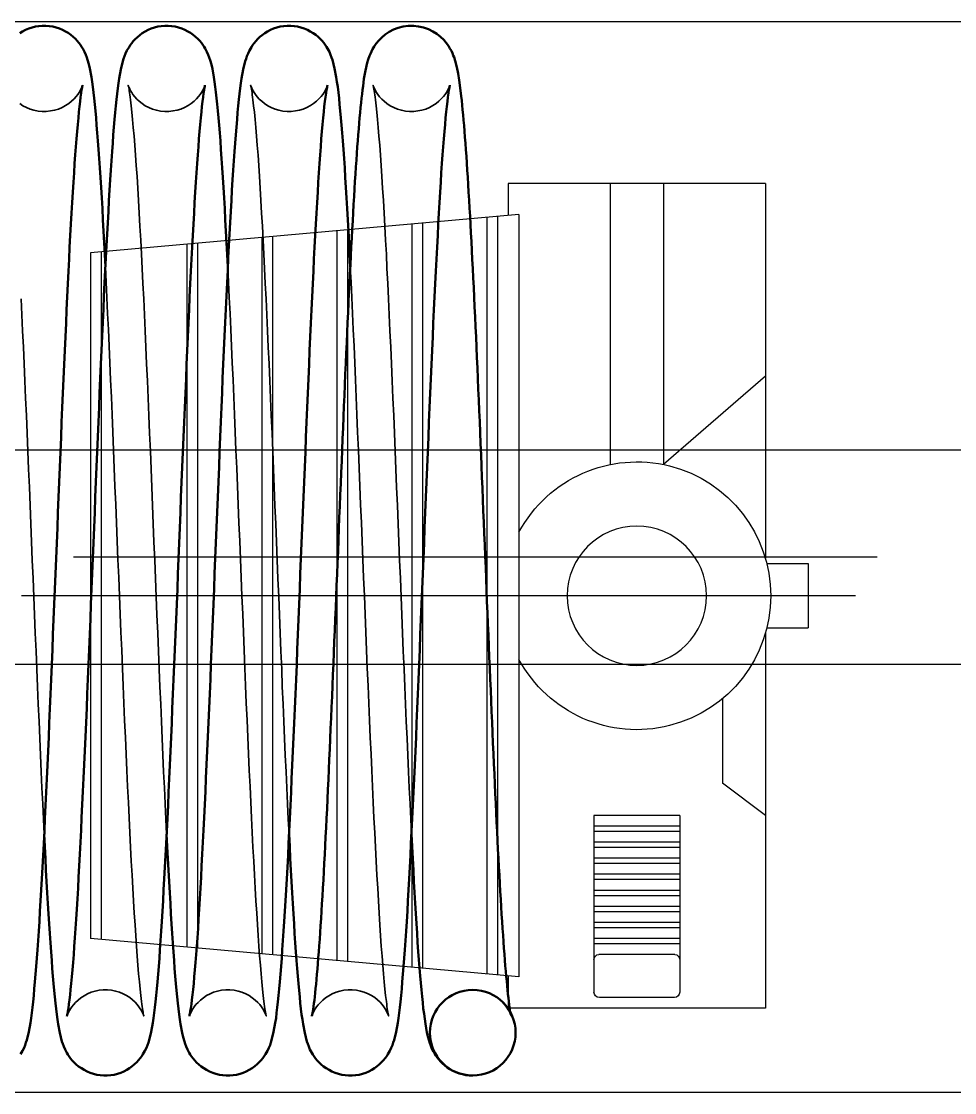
# Model space of a CAD drawing. Header units: millimetres. Extents: x 1448 to 104164, y -19509 to -89.
# Drawn here: x 4375.9 to 4463, y -1813.4 to -1713.4 of the extents above; entities that cross this region are included whole.
import ezdxf

# ---------------------------------------------------------------- set-up
doc = ezdxf.new("R2010")
doc.units = ezdxf.units.MM
doc.header["$LTSCALE"] = 60
doc.header["$MEASUREMENT"] = 0
doc.linetypes.add('CENTER', pattern=[2, 1.25, -0.25, 0.25, -0.25])
doc.linetypes.add('CENTERX2', pattern=[101.6, 63.5, -12.7, 12.7, -12.7])
doc.layers.get('0').update_dxf_attribs({"linetype": 'CONTINUOUS'})
doc.layers.add('cen', color=14, linetype='CONTINUOUS')
doc.layers.add('가려진 것(ISO)', color=7, linetype='CONTINUOUS', lineweight=35)
doc.layers.add('가시적인 것(ISO)', color=7, linetype='CONTINUOUS', lineweight=50)

# ---------------------------------------------------------------- blocks, each defined once
blk = doc.blocks.new('y')
at = {"color": 3}
for p, q in [((21501289.51, -50950085.35), (21501289.51, -50950120.35)), ((21501289.51, -50950085.35), (21501313.51, -50950085.35)), ((21501299.01, -50950085.35), (21501299.01, -50950111.6)), ((21501304.01, -50950085.35), (21501304.01, -50950111.6)), ((21501313.51, -50950085.35), (21501313.51, -50950088.35)), ((21501312.51, -50950088.26), (21501312.51, -50950159.44)), ((21501312.51, -50950088.26), (21501352.51, -50950091.85)), ((21501314.51, -50950088.44), (21501314.51, -50950159.26)), ((21501315.51, -50950088.53), (21501315.51, -50950159.17)), ((21501321.51, -50950089.07), (21501321.51, -50950158.63)), ((21501322.51, -50950089.16), (21501322.51, -50950158.54)), ((21501328.51, -50950089.7), (21501328.51, -50950158)), ((21501329.51, -50950089.79), (21501329.51, -50950157.91)), ((21501335.51, -50950090.32), (21501335.51, -50950157.38)), ((21501336.51, -50950090.41), (21501336.51, -50950157.29)), ((21501342.51, -50950090.95), (21501342.51, -50950156.75)), ((21501343.51, -50950091.04), (21501343.51, -50950156.66)), ((21501351.51, -50950091.76), (21501351.51, -50950155.94)), ((21501352.51, -50950091.85), (21501352.51, -50950155.85)), ((21501289.51, -50950103.35), (21501299.01, -50950111.6)), ((21501285.51, -50950120.85), (21501285.51, -50950126.85)), ((21501289.38, -50950120.85), (21501285.51, -50950120.85)), ((21501289.38, -50950126.85), (21501285.51, -50950126.85)), ((21501289.51, -50950127.35), (21501289.51, -50950162.35)), ((21501293.51, -50950133.45), (21501293.51, -50950141.35)), ((21501289.51, -50950144.35), (21501293.51, -50950141.35)), ((21501312.51, -50950159.44), (21501352.51, -50950155.85)), ((21501313.51, -50950159.35), (21501313.51, -50950162.35)), ((21501289.51, -50950162.35), (21501313.51, -50950162.35))]:
    blk.add_line(p, q, dxfattribs=at)
at = {"color": 1, "linetype": 'CENTERX2'}
blk.add_line((21501281.11, -50950123.85), (21501358.95, -50950123.85), dxfattribs=at)
at = {"color": 1}
for p, q in [((21501297.51, -50950144.35), (21501305.51, -50950144.35)), ((21501297.51, -50950144.35), (21501297.51, -50950160.85)), ((21501305.51, -50950144.35), (21501305.51, -50950160.85)), ((21501297.51, -50950145.35), (21501305.51, -50950145.35)), ((21501297.51, -50950145.85), (21501305.51, -50950145.85)), ((21501297.51, -50950146.85), (21501305.51, -50950146.85)), ((21501297.51, -50950147.35), (21501305.51, -50950147.35)), ((21501297.51, -50950148.35), (21501305.51, -50950148.35)), ((21501297.51, -50950148.85), (21501305.51, -50950148.85)), ((21501297.51, -50950149.85), (21501305.51, -50950149.85)), ((21501297.51, -50950150.35), (21501305.51, -50950150.35)), ((21501297.51, -50950151.35), (21501305.51, -50950151.35)), ((21501297.51, -50950151.85), (21501305.51, -50950151.85)), ((21501297.51, -50950152.85), (21501305.51, -50950152.85)), ((21501297.51, -50950153.35), (21501305.51, -50950153.35)), ((21501297.51, -50950154.35), (21501305.51, -50950154.35)), ((21501297.51, -50950154.85), (21501305.51, -50950154.85)), ((21501297.51, -50950155.85), (21501305.51, -50950155.85)), ((21501297.51, -50950156.35), (21501305.51, -50950156.35)), ((21501297.96, -50950157.35), (21501305.06, -50950157.35)), ((21501298.01, -50950161.35), (21501305.01, -50950161.35))]:
    blk.add_line(p, q, dxfattribs=at)
at = {"color": 3}
blk.add_circle((21501301.51, -50950123.85), 6.5, dxfattribs=at)
blk.add_arc((21501301.51, -50950123.85), 12.5, 28.3576, 331.6424, dxfattribs=at)
at = {"color": 1}
for centre, radius, start, end in [((21501297.96, -50950157.8), 0.45, 90, 180), ((21501305.06, -50950157.8), 0.45, 0, 90), ((21501298.01, -50950160.85), 0.5, 180, 270), ((21501305.01, -50950160.85), 0.5, 270, 0)]:
    blk.add_arc(centre, radius, start, end, dxfattribs=at)
blk = doc.blocks.new('토션스프링1234567')
at = {"layer": '가려진 것(ISO)', "flags": 128}
for points in [[(21462888.05, -50952960.71), (21462888.06, -50952960.73), (21462888.08, -50952960.82), (21462888.11, -50952960.88), (21462888.15, -50952960.97), (21462888.2, -50952961.09), (21462888.27, -50952961.22), (21462888.37, -50952961.38), (21462888.49, -50952961.57), (21462888.65, -50952961.77), (21462888.85, -50952961.99), (21462889.08, -50952962.2), (21462889.34, -50952962.42), (21462889.63, -50952962.61), (21462889.96, -50952962.78), (21462890.3, -50952962.93), (21462890.67, -50952963.04), (21462891.05, -50952963.11), (21462891.43, -50952963.15), (21462891.82, -50952963.15), (21462892.2, -50952963.12), (21462892.58, -50952963.04), (21462892.95, -50952962.93), (21462893.29, -50952962.79), (21462893.62, -50952962.62), (21462893.92, -50952962.42), (21462894.18, -50952962.21), (21462894.41, -50952962), (21462894.61, -50952961.78), (21462894.77, -50952961.58), (21462894.89, -50952961.39), (21462894.99, -50952961.23), (21462895.06, -50952961.09), (21462895.12, -50952960.98), (21462895.16, -50952960.89), (21462895.18, -50952960.82), (21462895.2, -50952960.77), (21462895.22, -50952960.72), (21462895.22, -50952960.71), (21462895.21, -50952960.75), (21462895.19, -50952960.83), (21462895.17, -50952960.94), (21462895.15, -50952961.07), (21462895.12, -50952961.23), (21462895.09, -50952961.41), (21462895.06, -50952961.61), (21462895.03, -50952961.83), (21462895, -50952962.07), (21462894.94, -50952962.62), (21462894.87, -50952963.22), (21462894.81, -50952963.9), (21462894.74, -50952964.64), (21462894.67, -50952965.45), (21462894.6, -50952966.31), (21462894.53, -50952967.23), (21462894.47, -50952968.21), (21462894.4, -50952969.24), (21462894.33, -50952970.32), (21462894.26, -50952971.46), (21462894.19, -50952972.64), (21462894.12, -50952973.88), (21462894.05, -50952975.16), (21462893.98, -50952976.47), (21462893.92, -50952977.83), (21462893.85, -50952979.23), (21462893.78, -50952980.66), (21462893.71, -50952982.13), (21462893.64, -50952983.63), (21462893.57, -50952985.17), (21462893.5, -50952986.73), (21462893.43, -50952988.32), (21462893.36, -50952989.93), (21462893.29, -50952991.55), (21462893.22, -50952993.2), (21462893.16, -50952994.86), (21462893.09, -50952996.54), (21462893.02, -50952998.23), (21462892.95, -50952999.94), (21462892.88, -50953001.64), (21462892.81, -50953003.35), (21462892.74, -50953005.06), (21462892.67, -50953006.76), (21462892.6, -50953008.46), (21462892.53, -50953010.16), (21462892.46, -50953011.86), (21462892.4, -50953013.54), (21462892.33, -50953015.21), (21462892.26, -50953016.87), (21462892.19, -50953018.5), (21462892.12, -50953020.1), (21462892.05, -50953021.69), (21462891.98, -50953023.26), (21462891.91, -50953024.8), (21462891.84, -50953026.31), (21462891.77, -50953027.79), (21462891.7, -50953029.23), (21462891.63, -50953030.64)], [(21462899.48, -50952960.71), (21462899.48, -50952960.73), (21462899.51, -50952960.82), (21462899.54, -50952960.88), (21462899.58, -50952960.97), (21462899.63, -50952961.09), (21462899.7, -50952961.22), (21462899.8, -50952961.38), (21462899.92, -50952961.57), (21462900.08, -50952961.77), (21462900.27, -50952961.99), (21462900.5, -50952962.2), (21462900.77, -50952962.42), (21462901.06, -50952962.61), (21462901.39, -50952962.78), (21462901.73, -50952962.93), (21462902.1, -50952963.04), (21462902.47, -50952963.11), (21462902.86, -50952963.15), (21462903.25, -50952963.15), (21462903.63, -50952963.12), (21462904.01, -50952963.04), (21462904.37, -50952962.93), (21462904.72, -50952962.79), (21462905.05, -50952962.62), (21462905.34, -50952962.42), (21462905.61, -50952962.21), (21462905.84, -50952962), (21462906.04, -50952961.78), (21462906.2, -50952961.58), (21462906.32, -50952961.39), (21462906.42, -50952961.23), (21462906.49, -50952961.09), (21462906.55, -50952960.98), (21462906.58, -50952960.89), (21462906.61, -50952960.82), (21462906.63, -50952960.77), (21462906.65, -50952960.72), (21462906.65, -50952960.71), (21462906.64, -50952960.75), (21462906.62, -50952960.83), (21462906.6, -50952960.94), (21462906.57, -50952961.07), (21462906.55, -50952961.23), (21462906.52, -50952961.41), (21462906.49, -50952961.61), (21462906.46, -50952961.83), (21462906.43, -50952962.07), (21462906.37, -50952962.62), (21462906.3, -50952963.22), (21462906.23, -50952963.9), (21462906.17, -50952964.64), (21462906.1, -50952965.45), (21462906.03, -50952966.31), (21462905.96, -50952967.23), (21462905.89, -50952968.21), (21462905.83, -50952969.24), (21462905.76, -50952970.32), (21462905.69, -50952971.46), (21462905.62, -50952972.64), (21462905.55, -50952973.88), (21462905.48, -50952975.16), (21462905.41, -50952976.47), (21462905.34, -50952977.83), (21462905.28, -50952979.23), (21462905.21, -50952980.66), (21462905.14, -50952982.13), (21462905.07, -50952983.63), (21462905, -50952985.17), (21462904.93, -50952986.73), (21462904.86, -50952988.32), (21462904.79, -50952989.93), (21462904.72, -50952991.55), (21462904.65, -50952993.2), (21462904.58, -50952994.86), (21462904.52, -50952996.54), (21462904.45, -50952998.23), (21462904.38, -50952999.94), (21462904.31, -50953001.64), (21462904.24, -50953003.35), (21462904.17, -50953005.06), (21462904.1, -50953006.76), (21462904.03, -50953008.46), (21462903.96, -50953010.16), (21462903.89, -50953011.86), (21462903.82, -50953013.54), (21462903.75, -50953015.21), (21462903.69, -50953016.87), (21462903.62, -50953018.5), (21462903.55, -50953020.1), (21462903.48, -50953021.69), (21462903.41, -50953023.26), (21462903.34, -50953024.8), (21462903.27, -50953026.31), (21462903.2, -50953027.79), (21462903.13, -50953029.23), (21462903.06, -50953030.64)], [(21462910.91, -50952960.71), (21462910.91, -50952960.73), (21462910.94, -50952960.82), (21462910.97, -50952960.88), (21462911.01, -50952960.97), (21462911.06, -50952961.09), (21462911.13, -50952961.22), (21462911.23, -50952961.38), (21462911.35, -50952961.57), (21462911.51, -50952961.77), (21462911.7, -50952961.99), (21462911.93, -50952962.2), (21462912.2, -50952962.42), (21462912.49, -50952962.61), (21462912.82, -50952962.78), (21462913.16, -50952962.93), (21462913.52, -50952963.04), (21462913.9, -50952963.11), (21462914.29, -50952963.15), (21462914.67, -50952963.15), (21462915.06, -50952963.12), (21462915.44, -50952963.04), (21462915.8, -50952962.93), (21462916.15, -50952962.79), (21462916.48, -50952962.62), (21462916.77, -50952962.42), (21462917.04, -50952962.21), (21462917.27, -50952962), (21462917.47, -50952961.78), (21462917.63, -50952961.58), (21462917.75, -50952961.39), (21462917.85, -50952961.23), (21462917.92, -50952961.09), (21462917.97, -50952960.98), (21462918.01, -50952960.89), (21462918.04, -50952960.82), (21462918.06, -50952960.77), (21462918.07, -50952960.72), (21462918.08, -50952960.71), (21462918.07, -50952960.75), (21462918.05, -50952960.83), (21462918.03, -50952960.94), (21462918, -50952961.07), (21462917.98, -50952961.23), (21462917.95, -50952961.41), (21462917.92, -50952961.61), (21462917.89, -50952961.83), (21462917.86, -50952962.07), (21462917.79, -50952962.62), (21462917.73, -50952963.22), (21462917.66, -50952963.9), (21462917.6, -50952964.64), (21462917.53, -50952965.45), (21462917.46, -50952966.31), (21462917.39, -50952967.23), (21462917.32, -50952968.21), (21462917.25, -50952969.24), (21462917.19, -50952970.32), (21462917.12, -50952971.46), (21462917.05, -50952972.64), (21462916.98, -50952973.88), (21462916.91, -50952975.16), (21462916.84, -50952976.47), (21462916.77, -50952977.83), (21462916.7, -50952979.23), (21462916.63, -50952980.66), (21462916.57, -50952982.13), (21462916.5, -50952983.63), (21462916.43, -50952985.17), (21462916.36, -50952986.73), (21462916.29, -50952988.32), (21462916.22, -50952989.93), (21462916.15, -50952991.55), (21462916.08, -50952993.2), (21462916.01, -50952994.86), (21462915.94, -50952996.54), (21462915.87, -50952998.23), (21462915.81, -50952999.94), (21462915.74, -50953001.64), (21462915.67, -50953003.35), (21462915.6, -50953005.06), (21462915.53, -50953006.76), (21462915.46, -50953008.46), (21462915.39, -50953010.16), (21462915.32, -50953011.86), (21462915.25, -50953013.54), (21462915.18, -50953015.21), (21462915.11, -50953016.87), (21462915.04, -50953018.5), (21462914.98, -50953020.1), (21462914.91, -50953021.69), (21462914.84, -50953023.26), (21462914.77, -50953024.8), (21462914.7, -50953026.31), (21462914.63, -50953027.79), (21462914.56, -50953029.23), (21462914.49, -50953030.64)], [(21462922.33, -50952960.71), (21462922.34, -50952960.73), (21462922.37, -50952960.82), (21462922.4, -50952960.88), (21462922.43, -50952960.97), (21462922.49, -50952961.09), (21462922.56, -50952961.22), (21462922.65, -50952961.38), (21462922.78, -50952961.57), (21462922.94, -50952961.77), (21462923.13, -50952961.99), (21462923.36, -50952962.2), (21462923.62, -50952962.42), (21462923.92, -50952962.61), (21462924.24, -50952962.78), (21462924.59, -50952962.93), (21462924.95, -50952963.04), (21462925.33, -50952963.11), (21462925.72, -50952963.15), (21462926.1, -50952963.15), (21462926.49, -50952963.12), (21462926.87, -50952963.04), (21462927.23, -50952962.93), (21462927.58, -50952962.79), (21462927.9, -50952962.62), (21462928.2, -50952962.42)], [(21462928.06, -50952980.66), (21462927.99, -50952982.13), (21462927.93, -50952983.63), (21462927.86, -50952985.17), (21462927.79, -50952986.73), (21462927.72, -50952988.32), (21462927.65, -50952989.93), (21462927.58, -50952991.55), (21462927.51, -50952993.2), (21462927.44, -50952994.86), (21462927.37, -50952996.54), (21462927.3, -50952998.23), (21462927.23, -50952999.94), (21462927.16, -50953001.64), (21462927.1, -50953003.35), (21462927.03, -50953005.06), (21462926.96, -50953006.76), (21462926.89, -50953008.46), (21462926.82, -50953010.16), (21462926.75, -50953011.86), (21462926.68, -50953013.54), (21462926.61, -50953015.21), (21462926.54, -50953016.87), (21462926.47, -50953018.5), (21462926.4, -50953020.1), (21462926.34, -50953021.69), (21462926.27, -50953023.26), (21462926.2, -50953024.8), (21462926.13, -50953026.31), (21462926.06, -50953027.79), (21462925.99, -50953029.23), (21462925.92, -50953030.64)], [(21462900.93, -50953047.61), (21462900.93, -50953047.58), (21462900.9, -50953047.5), (21462900.87, -50953047.43), (21462900.83, -50953047.35), (21462900.78, -50953047.23), (21462900.71, -50953047.1), (21462900.61, -50953046.94), (21462900.49, -50953046.75), (21462900.33, -50953046.55), (21462900.14, -50953046.33), (21462899.91, -50953046.12), (21462899.65, -50953045.9), (21462899.35, -50953045.71), (21462899.03, -50953045.54), (21462898.68, -50953045.39), (21462898.32, -50953045.28), (21462897.94, -50953045.2), (21462897.56, -50953045.16), (21462897.17, -50953045.16), (21462896.78, -50953045.2), (21462896.4, -50953045.28), (21462896.04, -50953045.38), (21462895.69, -50953045.53), (21462895.37, -50953045.7), (21462895.07, -50953045.89), (21462894.8, -50953046.1), (21462894.57, -50953046.32), (21462894.37, -50953046.54), (21462894.22, -50953046.74), (21462894.09, -50953046.93), (21462893.99, -50953047.09), (21462893.92, -50953047.23), (21462893.87, -50953047.34), (21462893.83, -50953047.43), (21462893.8, -50953047.5), (21462893.78, -50953047.55), (21462893.77, -50953047.6), (21462893.76, -50953047.6), (21462893.77, -50953047.56), (21462893.79, -50953047.49), (21462893.81, -50953047.38), (21462893.84, -50953047.25), (21462893.86, -50953047.09), (21462893.89, -50953046.91), (21462893.92, -50953046.71), (21462893.95, -50953046.49), (21462893.98, -50953046.24), (21462894.05, -50953045.7), (21462894.11, -50953045.09), (21462894.18, -50953044.42), (21462894.24, -50953043.68), (21462894.31, -50953042.87), (21462894.38, -50953042.01), (21462894.45, -50953041.09), (21462894.52, -50953040.11), (21462894.58, -50953039.08), (21462894.65, -50953038), (21462894.72, -50953036.86), (21462894.79, -50953035.68), (21462894.86, -50953034.44), (21462894.93, -50953033.16), (21462895, -50953031.85), (21462895.07, -50953030.49), (21462895.14, -50953029.09), (21462895.2, -50953027.66), (21462895.27, -50953026.19), (21462895.34, -50953024.69), (21462895.41, -50953023.15), (21462895.48, -50953021.59), (21462895.55, -50953020), (21462895.62, -50953018.39), (21462895.69, -50953016.77), (21462895.76, -50953015.12), (21462895.83, -50953013.46), (21462895.9, -50953011.78), (21462895.97, -50953010.09), (21462896.03, -50953008.38), (21462896.1, -50953006.68), (21462896.17, -50953004.97), (21462896.24, -50953003.26), (21462896.31, -50953001.56), (21462896.38, -50952999.85), (21462896.45, -50952998.15), (21462896.52, -50952996.46), (21462896.59, -50952994.78), (21462896.66, -50952993.11), (21462896.73, -50952991.45), (21462896.8, -50952989.82), (21462896.86, -50952988.21), (21462896.93, -50952986.63), (21462897, -50952985.06), (21462897.07, -50952983.52), (21462897.14, -50952982.01), (21462897.21, -50952980.53), (21462897.28, -50952979.08), (21462897.35, -50952977.67)], [(21462912.36, -50953047.61), (21462912.36, -50953047.58), (21462912.33, -50953047.5), (21462912.3, -50953047.43), (21462912.26, -50953047.34), (21462912.21, -50953047.23), (21462912.14, -50953047.09), (21462912.04, -50953046.93), (21462911.91, -50953046.75), (21462911.76, -50953046.54), (21462911.56, -50953046.33), (21462911.33, -50953046.11), (21462911.06, -50953045.9), (21462910.77, -50953045.7), (21462910.44, -50953045.53), (21462910.1, -50953045.39), (21462909.73, -50953045.28), (21462909.36, -50953045.2), (21462908.97, -50953045.16), (21462908.58, -50953045.16), (21462908.2, -50953045.2), (21462907.82, -50953045.28), (21462907.46, -50953045.39), (21462907.11, -50953045.53), (21462906.78, -50953045.7), (21462906.49, -50953045.9), (21462906.22, -50953046.11), (21462905.99, -50953046.33), (21462905.8, -50953046.54), (21462905.64, -50953046.75), (21462905.51, -50953046.93), (21462905.42, -50953047.09), (21462905.35, -50953047.23), (21462905.29, -50953047.34), (21462905.25, -50953047.43), (21462905.23, -50953047.5), (21462905.21, -50953047.55), (21462905.19, -50953047.6), (21462905.19, -50953047.6), (21462905.2, -50953047.56), (21462905.22, -50953047.49), (21462905.24, -50953047.38), (21462905.27, -50953047.25), (21462905.29, -50953047.09), (21462905.32, -50953046.91), (21462905.35, -50953046.71), (21462905.38, -50953046.48), (21462905.41, -50953046.24), (21462905.47, -50953045.7), (21462905.54, -50953045.09), (21462905.61, -50953044.41), (21462905.67, -50953043.67), (21462905.74, -50953042.87), (21462905.81, -50953042), (21462905.88, -50953041.08), (21462905.95, -50953040.1), (21462906.01, -50953039.07), (21462906.08, -50953037.99), (21462906.15, -50953036.85), (21462906.22, -50953035.67), (21462906.29, -50953034.43), (21462906.36, -50953033.16), (21462906.43, -50953031.84), (21462906.5, -50953030.48), (21462906.56, -50953029.09), (21462906.63, -50953027.65), (21462906.7, -50953026.18), (21462906.77, -50953024.68), (21462906.84, -50953023.14), (21462906.91, -50953021.58), (21462906.98, -50953019.99), (21462907.05, -50953018.39), (21462907.12, -50953016.76), (21462907.19, -50953015.12), (21462907.26, -50953013.45), (21462907.32, -50953011.77), (21462907.39, -50953010.08), (21462907.46, -50953008.38), (21462907.53, -50953006.67), (21462907.6, -50953004.96), (21462907.67, -50953003.26), (21462907.74, -50953001.55), (21462907.81, -50952999.85), (21462907.88, -50952998.15), (21462907.95, -50952996.46), (21462908.02, -50952994.77), (21462908.09, -50952993.1), (21462908.15, -50952991.45), (21462908.22, -50952989.82), (21462908.29, -50952988.21), (21462908.36, -50952986.63), (21462908.43, -50952985.06), (21462908.5, -50952983.52), (21462908.57, -50952982.01), (21462908.64, -50952980.53), (21462908.71, -50952979.08), (21462908.78, -50952977.67)], [(21462923.79, -50953047.61), (21462923.78, -50953047.58), (21462923.75, -50953047.5), (21462923.73, -50953047.43), (21462923.69, -50953047.34), (21462923.64, -50953047.23), (21462923.57, -50953047.1), (21462923.47, -50953046.93), (21462923.35, -50953046.75), (21462923.19, -50953046.55), (21462922.99, -50953046.33), (21462922.76, -50953046.11), (21462922.5, -50953045.9), (21462922.2, -50953045.71), (21462921.88, -50953045.54), (21462921.53, -50953045.39), (21462921.17, -50953045.28), (21462920.79, -50953045.2), (21462920.41, -50953045.16), (21462920.02, -50953045.16), (21462919.64, -50953045.2), (21462919.26, -50953045.28), (21462918.89, -50953045.39), (21462918.55, -50953045.53), (21462918.22, -50953045.7), (21462917.92, -50953045.89), (21462917.66, -50953046.1), (21462917.43, -50953046.32), (21462917.23, -50953046.54), (21462917.07, -50953046.74), (21462916.95, -50953046.93), (21462916.85, -50953047.09), (21462916.78, -50953047.23), (21462916.72, -50953047.34), (21462916.68, -50953047.43), (21462916.66, -50953047.5), (21462916.64, -50953047.55), (21462916.62, -50953047.6), (21462916.62, -50953047.6), (21462916.63, -50953047.56), (21462916.65, -50953047.49), (21462916.67, -50953047.38), (21462916.69, -50953047.25), (21462916.72, -50953047.09), (21462916.75, -50953046.91), (21462916.78, -50953046.71), (21462916.81, -50953046.49), (21462916.84, -50953046.24), (21462916.9, -50953045.7), (21462916.97, -50953045.09), (21462917.03, -50953044.42), (21462917.1, -50953043.68), (21462917.17, -50953042.87), (21462917.24, -50953042.01), (21462917.31, -50953041.08), (21462917.37, -50953040.11), (21462917.44, -50953039.08), (21462917.51, -50953038), (21462917.58, -50953036.86), (21462917.65, -50953035.67), (21462917.72, -50953034.44), (21462917.79, -50953033.16), (21462917.86, -50953031.84), (21462917.92, -50953030.49), (21462917.99, -50953029.09), (21462918.06, -50953027.66), (21462918.13, -50953026.19), (21462918.2, -50953024.68), (21462918.27, -50953023.15), (21462918.34, -50953021.59), (21462918.41, -50953020), (21462918.48, -50953018.39), (21462918.55, -50953016.77), (21462918.61, -50953015.12), (21462918.68, -50953013.46), (21462918.75, -50953011.78), (21462918.82, -50953010.08), (21462918.89, -50953008.38), (21462918.96, -50953006.68), (21462919.03, -50953004.97), (21462919.1, -50953003.26), (21462919.17, -50953001.56), (21462919.24, -50952999.85), (21462919.31, -50952998.15), (21462919.38, -50952996.46), (21462919.44, -50952994.78), (21462919.51, -50952993.11), (21462919.58, -50952991.45), (21462919.65, -50952989.82), (21462919.72, -50952988.21), (21462919.79, -50952986.63), (21462919.86, -50952985.06), (21462919.93, -50952983.52), (21462920, -50952982.01), (21462920.07, -50952980.53), (21462920.14, -50952979.08), (21462920.21, -50952977.67)], [(21462885.92, -50953045.16), (21462885.56, -50953045.18), (21462885.21, -50953045.22), (21462884.86, -50953045.3), (21462884.53, -50953045.41), (21462884.21, -50953045.55), (21462883.92, -50953045.71), (21462883.64, -50953045.89), (21462883.39, -50953046.08), (21462883.18, -50953046.29), (21462882.99, -50953046.49), (21462882.83, -50953046.68), (21462882.71, -50953046.86), (21462882.6, -50953047.02), (21462882.53, -50953047.16), (21462882.47, -50953047.27), (21462882.42, -50953047.37), (21462882.37, -50953047.51), (21462882.34, -50953047.58), (21462882.33, -50953047.61), (21462882.34, -50953047.59), (21462882.35, -50953047.55), (21462882.37, -50953047.47), (21462882.39, -50953047.37), (21462882.41, -50953047.24)]]:
    blk.add_lwpolyline(points, dxfattribs=at)
at = {"layer": '가시적인 것(ISO)', "flags": 128}
for points in [[(21462882.41, -50953047.24), (21462882.44, -50953047.04), (21462882.48, -50953046.81), (21462882.51, -50953046.54), (21462882.55, -50953046.25), (21462882.59, -50953045.92), (21462882.63, -50953045.57), (21462882.67, -50953045.19), (21462882.71, -50953044.78), (21462882.75, -50953044.35), (21462882.8, -50953043.9), (21462882.84, -50953043.42), (21462882.88, -50953042.92), (21462882.92, -50953042.39), (21462882.96, -50953041.84), (21462883.01, -50953041.27), (21462883.05, -50953040.68), (21462883.09, -50953040.07), (21462883.13, -50953039.43), (21462883.18, -50953038.78), (21462883.22, -50953038.11), (21462883.26, -50953037.42), (21462883.3, -50953036.7), (21462883.35, -50953035.97), (21462883.39, -50953035.22), (21462883.43, -50953034.45), (21462883.47, -50953033.67), (21462883.52, -50953032.87), (21462883.56, -50953032.05), (21462883.6, -50953031.21), (21462883.64, -50953030.37), (21462883.69, -50953029.5), (21462883.73, -50953028.63), (21462883.77, -50953027.74), (21462883.82, -50953026.84), (21462883.86, -50953025.92), (21462883.9, -50953024.99), (21462883.94, -50953024.05), (21462883.99, -50953023.09), (21462884.03, -50953022.13), (21462884.07, -50953021.15), (21462884.11, -50953020.17), (21462884.16, -50953019.18), (21462884.2, -50953018.18), (21462884.24, -50953017.17), (21462884.29, -50953016.16), (21462884.33, -50953015.14), (21462884.37, -50953014.11), (21462884.41, -50953013.08), (21462884.46, -50953012.04), (21462884.5, -50953011), (21462884.54, -50953009.95), (21462884.59, -50953008.89), (21462884.63, -50953007.84), (21462884.67, -50953006.78), (21462884.71, -50953005.72), (21462884.76, -50953004.66), (21462884.8, -50953003.6), (21462884.84, -50953002.55), (21462884.88, -50953001.49), (21462884.93, -50953000.44), (21462884.97, -50952999.39), (21462885.01, -50952998.34), (21462885.06, -50952997.29), (21462885.1, -50952996.24), (21462885.14, -50952995.2), (21462885.18, -50952994.16), (21462885.23, -50952993.13), (21462885.27, -50952992.1), (21462885.31, -50952991.09), (21462885.36, -50952990.07), (21462885.4, -50952989.07), (21462885.44, -50952988.08), (21462885.48, -50952987.1), (21462885.53, -50952986.12), (21462885.57, -50952985.16), (21462885.61, -50952984.2), (21462885.65, -50952983.26), (21462885.7, -50952982.32), (21462885.74, -50952981.4), (21462885.78, -50952980.48), (21462885.83, -50952979.59), (21462885.87, -50952978.7), (21462885.91, -50952977.83), (21462885.96, -50952976.97), (21462886, -50952976.13), (21462886.04, -50952975.31), (21462886.08, -50952974.5), (21462886.13, -50952973.71), (21462886.17, -50952972.93), (21462886.21, -50952972.17), (21462886.25, -50952971.43), (21462886.3, -50952970.7), (21462886.34, -50952969.99), (21462886.38, -50952969.3), (21462886.43, -50952968.63), (21462886.47, -50952967.97), (21462886.51, -50952967.34), (21462886.56, -50952966.73), (21462886.6, -50952966.13), (21462886.64, -50952965.56), (21462886.69, -50952965.01), (21462886.73, -50952964.48), (21462886.77, -50952963.97), (21462886.82, -50952963.48), (21462886.86, -50952963.01), (21462886.9, -50952962.56), (21462886.95, -50952962.13), (21462886.99, -50952961.72), (21462887.08, -50952960.95), (21462887.18, -50952960.24), (21462887.29, -50952959.61), (21462887.4, -50952959.02), (21462887.56, -50952958.43), (21462887.66, -50952958.1), (21462887.73, -50952957.92), (21462887.81, -50952957.72), (21462887.91, -50952957.51), (21462888.04, -50952957.28), (21462888.19, -50952957.03), (21462888.39, -50952956.76), (21462888.63, -50952956.47), (21462888.92, -50952956.19), (21462889.26, -50952955.92), (21462889.64, -50952955.68), (21462890.05, -50952955.48), (21462890.5, -50952955.32), (21462890.97, -50952955.21), (21462891.44, -50952955.16), (21462891.93, -50952955.17), (21462892.41, -50952955.23), (21462892.87, -50952955.35), (21462893.31, -50952955.52), (21462893.72, -50952955.73), (21462894.09, -50952955.98), (21462894.41, -50952956.25), (21462894.69, -50952956.54), (21462894.92, -50952956.82), (21462895.11, -50952957.08), (21462895.26, -50952957.33), (21462895.38, -50952957.56), (21462895.47, -50952957.77), (21462895.55, -50952957.96), (21462895.67, -50952958.3), (21462895.76, -50952958.61), (21462895.84, -50952958.9), (21462895.96, -50952959.49), (21462896.07, -50952960.12), (21462896.16, -50952960.79), (21462896.21, -50952961.15), (21462896.25, -50952961.53), (21462896.3, -50952961.93), (21462896.34, -50952962.36), (21462896.39, -50952962.8), (21462896.43, -50952963.27), (21462896.48, -50952963.75), (21462896.52, -50952964.26), (21462896.56, -50952964.78), (21462896.61, -50952965.33), (21462896.65, -50952965.89), (21462896.69, -50952966.47), (21462896.74, -50952967.08), (21462896.78, -50952967.7), (21462896.82, -50952968.34), (21462896.87, -50952969.01), (21462896.91, -50952969.69), (21462896.95, -50952970.39), (21462896.99, -50952971.11), (21462897.04, -50952971.85), (21462897.08, -50952972.61), (21462897.12, -50952973.38), (21462897.17, -50952974.17), (21462897.21, -50952974.98), (21462897.25, -50952975.79), (21462897.3, -50952976.63), (21462897.34, -50952977.48), (21462897.38, -50952978.34), (21462897.42, -50952979.21), (21462897.47, -50952980.1), (21462897.51, -50952981.01), (21462897.55, -50952981.93), (21462897.6, -50952982.86), (21462897.64, -50952983.8), (21462897.68, -50952984.76), (21462897.72, -50952985.72), (21462897.77, -50952986.69), (21462897.81, -50952987.68), (21462897.85, -50952988.67), (21462897.9, -50952989.67), (21462897.94, -50952990.67), (21462897.98, -50952991.68), (21462898.02, -50952992.7), (21462898.07, -50952993.73), (21462898.11, -50952994.76), (21462898.15, -50952995.8), (21462898.19, -50952996.85), (21462898.24, -50952997.9), (21462898.28, -50952998.95), (21462898.32, -50953000), (21462898.37, -50953001.06), (21462898.41, -50953002.12), (21462898.45, -50953003.18), (21462898.49, -50953004.23), (21462898.54, -50953005.29), (21462898.58, -50953006.34), (21462898.62, -50953007.4), (21462898.67, -50953008.45), (21462898.71, -50953009.5), (21462898.75, -50953010.55), (21462898.79, -50953011.6), (21462898.84, -50953012.64), (21462898.88, -50953013.68), (21462898.92, -50953014.72), (21462898.97, -50953015.74), (21462899.01, -50953016.76), (21462899.05, -50953017.77), (21462899.09, -50953018.77), (21462899.14, -50953019.77), (21462899.18, -50953020.75), (21462899.22, -50953021.73), (21462899.26, -50953022.69), (21462899.31, -50953023.65), (21462899.35, -50953024.6), (21462899.39, -50953025.53), (21462899.44, -50953026.46), (21462899.48, -50953027.37), (21462899.52, -50953028.27), (21462899.56, -50953029.15), (21462899.61, -50953030.02), (21462899.65, -50953030.88), (21462899.69, -50953031.71), (21462899.73, -50953032.53), (21462899.78, -50953033.34), (21462899.82, -50953034.13), (21462899.86, -50953034.9), (21462899.91, -50953035.66), (21462899.95, -50953036.4), (21462899.99, -50953037.12), (21462900.03, -50953037.83), (21462900.08, -50953038.51), (21462900.12, -50953039.17), (21462900.16, -50953039.82), (21462900.2, -50953040.44), (21462900.25, -50953041.04), (21462900.29, -50953041.62), (21462900.33, -50953042.17), (21462900.37, -50953042.71), (21462900.41, -50953043.22), (21462900.46, -50953043.71), (21462900.5, -50953044.18), (21462900.54, -50953044.62), (21462900.58, -50953045.04), (21462900.62, -50953045.43), (21462900.66, -50953045.8), (21462900.7, -50953046.13), (21462900.74, -50953046.44), (21462900.78, -50953046.72), (21462900.81, -50953046.96), (21462900.85, -50953047.17), (21462900.88, -50953047.35), (21462900.91, -50953047.49), (21462900.93, -50953047.58), (21462900.93, -50953047.61)], [(21462897.35, -50952977.67), (21462897.41, -50952976.53), (21462897.46, -50952975.41), (21462897.52, -50952974.32), (21462897.58, -50952973.26), (21462897.64, -50952972.23), (21462897.7, -50952971.22), (21462897.75, -50952970.25), (21462897.81, -50952969.31), (21462897.87, -50952968.41), (21462897.93, -50952967.54), (21462897.99, -50952966.71), (21462898.05, -50952965.91), (21462898.1, -50952965.16), (21462898.16, -50952964.44), (21462898.22, -50952963.75), (21462898.28, -50952963.11), (21462898.34, -50952962.5), (21462898.4, -50952961.92), (21462898.46, -50952961.38), (21462898.52, -50952960.87), (21462898.59, -50952960.4), (21462898.66, -50952959.95), (21462898.81, -50952959.14), (21462898.9, -50952958.75), (21462899.01, -50952958.34), (21462899.09, -50952958.12), (21462899.18, -50952957.87), (21462899.3, -50952957.6), (21462899.46, -50952957.29), (21462899.56, -50952957.12), (21462899.68, -50952956.95), (21462899.81, -50952956.76), (21462899.97, -50952956.57), (21462900.15, -50952956.38), (21462900.35, -50952956.19), (21462900.57, -50952956.01), (21462900.81, -50952955.84), (21462901.08, -50952955.68), (21462901.35, -50952955.54), (21462901.65, -50952955.41), (21462901.95, -50952955.31), (21462902.26, -50952955.24), (21462902.58, -50952955.19), (21462902.91, -50952955.16), (21462903.24, -50952955.16), (21462903.56, -50952955.19), (21462903.88, -50952955.24), (21462904.19, -50952955.32), (21462904.5, -50952955.42), (21462904.79, -50952955.54), (21462905.07, -50952955.69), (21462905.33, -50952955.85), (21462905.57, -50952956.02), (21462905.79, -50952956.2), (21462905.99, -50952956.39), (21462906.17, -50952956.59), (21462906.32, -50952956.77), (21462906.46, -50952956.96), (21462906.57, -50952957.14), (21462906.76, -50952957.46), (21462906.89, -50952957.75), (21462907, -50952958.01), (21462907.08, -50952958.24), (21462907.15, -50952958.45), (21462907.34, -50952959.25), (21462907.49, -50952960.07), (21462907.55, -50952960.51), (21462907.62, -50952960.99), (21462907.68, -50952961.5), (21462907.74, -50952962.05), (21462907.8, -50952962.64), (21462907.86, -50952963.26), (21462907.92, -50952963.91), (21462907.98, -50952964.61), (21462908.04, -50952965.34), (21462908.09, -50952966.11), (21462908.15, -50952966.91), (21462908.21, -50952967.76), (21462908.27, -50952968.64), (21462908.33, -50952969.55), (21462908.39, -50952970.5), (21462908.44, -50952971.48), (21462908.5, -50952972.49), (21462908.56, -50952973.53), (21462908.62, -50952974.6), (21462908.68, -50952975.7), (21462908.73, -50952976.83), (21462908.79, -50952977.98), (21462908.85, -50952979.16), (21462908.91, -50952980.37), (21462908.97, -50952981.6), (21462909.02, -50952982.86), (21462909.08, -50952984.13), (21462909.14, -50952985.43), (21462909.2, -50952986.74), (21462909.26, -50952988.07), (21462909.31, -50952989.41), (21462909.37, -50952990.76), (21462909.43, -50952992.13), (21462909.49, -50952993.52), (21462909.54, -50952994.92), (21462909.6, -50952996.33), (21462909.66, -50952997.74), (21462909.72, -50952999.16), (21462909.78, -50953000.58), (21462909.83, -50953002.01), (21462909.89, -50953003.43), (21462909.95, -50953004.86), (21462910.01, -50953006.29), (21462910.06, -50953007.71), (21462910.12, -50953009.14), (21462910.18, -50953010.56), (21462910.24, -50953011.97), (21462910.3, -50953013.38), (21462910.35, -50953014.77), (21462910.41, -50953016.15), (21462910.47, -50953017.52), (21462910.53, -50953018.87), (21462910.58, -50953020.21), (21462910.64, -50953021.53), (21462910.7, -50953022.84), (21462910.76, -50953024.13), (21462910.82, -50953025.4), (21462910.87, -50953026.65), (21462910.93, -50953027.87), (21462910.99, -50953029.07), (21462911.05, -50953030.24), (21462911.1, -50953031.38), (21462911.16, -50953032.49), (21462911.22, -50953033.58), (21462911.28, -50953034.64), (21462911.33, -50953035.67), (21462911.39, -50953036.66), (21462911.45, -50953037.62), (21462911.51, -50953038.55), (21462911.56, -50953039.44), (21462911.62, -50953040.29), (21462911.68, -50953041.1), (21462911.74, -50953041.87), (21462911.79, -50953042.61), (21462911.85, -50953043.3), (21462911.91, -50953043.95), (21462911.96, -50953044.56), (21462912.02, -50953045.12), (21462912.07, -50953045.64), (21462912.13, -50953046.1), (21462912.18, -50953046.51), (21462912.23, -50953046.87), (21462912.28, -50953047.17), (21462912.32, -50953047.4), (21462912.34, -50953047.49), (21462912.35, -50953047.55), (21462912.36, -50953047.59), (21462912.36, -50953047.61)], [(21462908.78, -50952977.67), (21462908.83, -50952976.53), (21462908.89, -50952975.41), (21462908.95, -50952974.32), (21462909.01, -50952973.26), (21462909.07, -50952972.22), (21462909.12, -50952971.22), (21462909.18, -50952970.25), (21462909.24, -50952969.31), (21462909.3, -50952968.41), (21462909.36, -50952967.54), (21462909.42, -50952966.71), (21462909.47, -50952965.91), (21462909.53, -50952965.16), (21462909.59, -50952964.44), (21462909.65, -50952963.75), (21462909.71, -50952963.11), (21462909.77, -50952962.49), (21462909.83, -50952961.92), (21462909.89, -50952961.37), (21462909.95, -50952960.87), (21462910.02, -50952960.39), (21462910.08, -50952959.95), (21462910.21, -50952959.17), (21462910.29, -50952958.78), (21462910.42, -50952958.36), (21462910.51, -50952958.12), (21462910.61, -50952957.87), (21462910.73, -50952957.6), (21462910.89, -50952957.29), (21462910.99, -50952957.12), (21462911.11, -50952956.95), (21462911.24, -50952956.76), (21462911.4, -50952956.57), (21462911.58, -50952956.38), (21462911.78, -50952956.19), (21462912, -50952956.01), (21462912.25, -50952955.83), (21462912.51, -50952955.68), (21462912.78, -50952955.53), (21462913.08, -50952955.41), (21462913.38, -50952955.31), (21462913.7, -50952955.24), (21462914.02, -50952955.19), (21462914.34, -50952955.16), (21462914.67, -50952955.16), (21462914.99, -50952955.19), (21462915.31, -50952955.24), (21462915.63, -50952955.32), (21462915.93, -50952955.42), (21462916.22, -50952955.55), (21462916.5, -50952955.69), (21462916.76, -50952955.85), (21462917, -50952956.02), (21462917.22, -50952956.21), (21462917.42, -50952956.4), (21462917.6, -50952956.59), (21462917.75, -50952956.78), (21462917.89, -50952956.96), (21462918, -50952957.14), (21462918.19, -50952957.46), (21462918.32, -50952957.75), (21462918.43, -50952958.01), (21462918.51, -50952958.24), (21462918.58, -50952958.45), (21462918.77, -50952959.25), (21462918.92, -50952960.07), (21462918.98, -50952960.52), (21462919.05, -50952960.99), (21462919.11, -50952961.51), (21462919.17, -50952962.05), (21462919.23, -50952962.64), (21462919.29, -50952963.26), (21462919.35, -50952963.92), (21462919.41, -50952964.61), (21462919.47, -50952965.34), (21462919.52, -50952966.11), (21462919.58, -50952966.91), (21462919.64, -50952967.76), (21462919.7, -50952968.64), (21462919.76, -50952969.55), (21462919.82, -50952970.5), (21462919.87, -50952971.48), (21462919.93, -50952972.49), (21462919.99, -50952973.54), (21462920.05, -50952974.61), (21462920.11, -50952975.7), (21462920.16, -50952976.83), (21462920.22, -50952977.98), (21462920.28, -50952979.16), (21462920.34, -50952980.37), (21462920.39, -50952981.6), (21462920.45, -50952982.86), (21462920.51, -50952984.13), (21462920.57, -50952985.43), (21462920.63, -50952986.74), (21462920.68, -50952988.07), (21462920.74, -50952989.41), (21462920.8, -50952990.76), (21462920.86, -50952992.14), (21462920.91, -50952993.52), (21462920.97, -50952994.92), (21462921.03, -50952996.33), (21462921.09, -50952997.74), (21462921.15, -50952999.16), (21462921.2, -50953000.59), (21462921.26, -50953002.01), (21462921.32, -50953003.44), (21462921.38, -50953004.86), (21462921.43, -50953006.29), (21462921.49, -50953007.71), (21462921.55, -50953009.14), (21462921.61, -50953010.56), (21462921.67, -50953011.97), (21462921.72, -50953013.38), (21462921.78, -50953014.77), (21462921.84, -50953016.15), (21462921.9, -50953017.52), (21462921.95, -50953018.87), (21462922.01, -50953020.21), (21462922.07, -50953021.53), (21462922.13, -50953022.84), (21462922.19, -50953024.13), (21462922.24, -50953025.4), (21462922.3, -50953026.65), (21462922.36, -50953027.87), (21462922.42, -50953029.07), (21462922.47, -50953030.24), (21462922.53, -50953031.38), (21462922.59, -50953032.49), (21462922.65, -50953033.58), (21462922.7, -50953034.64), (21462922.76, -50953035.67), (21462922.82, -50953036.66), (21462922.88, -50953037.63), (21462922.94, -50953038.55), (21462922.99, -50953039.44), (21462923.05, -50953040.29), (21462923.11, -50953041.1), (21462923.16, -50953041.87), (21462923.22, -50953042.61), (21462923.28, -50953043.3), (21462923.34, -50953043.95), (21462923.39, -50953044.56), (21462923.45, -50953045.12), (21462923.5, -50953045.64), (21462923.55, -50953046.1), (21462923.61, -50953046.51), (21462923.66, -50953046.87), (21462923.7, -50953047.17), (21462923.75, -50953047.4), (21462923.76, -50953047.49), (21462923.78, -50953047.55), (21462923.79, -50953047.59), (21462923.79, -50953047.61)], [(21462920.21, -50952977.67), (21462920.26, -50952976.53), (21462920.32, -50952975.41), (21462920.38, -50952974.32), (21462920.44, -50952973.26), (21462920.49, -50952972.22), (21462920.55, -50952971.22), (21462920.61, -50952970.25), (21462920.67, -50952969.31), (21462920.73, -50952968.41), (21462920.79, -50952967.54), (21462920.84, -50952966.71), (21462920.9, -50952965.91), (21462920.96, -50952965.16), (21462921.02, -50952964.44), (21462921.08, -50952963.75), (21462921.14, -50952963.11), (21462921.2, -50952962.5), (21462921.26, -50952961.92), (21462921.32, -50952961.38), (21462921.38, -50952960.87), (21462921.45, -50952960.39), (21462921.51, -50952959.95), (21462921.66, -50952959.14), (21462921.75, -50952958.75), (21462921.87, -50952958.34), (21462921.94, -50952958.12), (21462922.04, -50952957.87), (21462922.16, -50952957.6), (21462922.32, -50952957.29), (21462922.42, -50952957.12), (21462922.54, -50952956.95), (21462922.67, -50952956.76), (21462922.83, -50952956.57), (21462923.01, -50952956.38), (21462923.21, -50952956.19), (21462923.43, -50952956.01), (21462923.67, -50952955.83), (21462923.93, -50952955.68), (21462924.21, -50952955.53), (21462924.5, -50952955.41), (21462924.81, -50952955.31), (21462925.12, -50952955.24), (21462925.44, -50952955.19), (21462925.77, -50952955.16), (21462926.1, -50952955.16), (21462926.42, -50952955.19), (21462926.74, -50952955.24), (21462927.05, -50952955.32), (21462927.36, -50952955.42), (21462927.65, -50952955.55), (21462927.93, -50952955.69), (21462928.19, -50952955.85)], [(21462903.06, -50953030.64), (21462903, -50953031.79), (21462902.95, -50953032.91), (21462902.89, -50953034), (21462902.83, -50953035.06), (21462902.77, -50953036.09), (21462902.72, -50953037.1), (21462902.66, -50953038.07), (21462902.6, -50953039.01), (21462902.54, -50953039.91), (21462902.48, -50953040.78), (21462902.42, -50953041.61), (21462902.37, -50953042.41), (21462902.31, -50953043.16), (21462902.25, -50953043.88), (21462902.19, -50953044.56), (21462902.13, -50953045.21), (21462902.07, -50953045.82), (21462902.01, -50953046.4), (21462901.95, -50953046.94), (21462901.89, -50953047.45), (21462901.82, -50953047.92), (21462901.75, -50953048.37), (21462901.6, -50953049.18), (21462901.51, -50953049.57), (21462901.4, -50953049.98), (21462901.32, -50953050.2), (21462901.23, -50953050.45), (21462901.11, -50953050.72), (21462900.95, -50953051.03), (21462900.85, -50953051.19), (21462900.73, -50953051.37), (21462900.6, -50953051.56), (21462900.44, -50953051.75), (21462900.26, -50953051.94), (21462900.06, -50953052.13), (21462899.84, -50953052.31), (21462899.6, -50953052.48), (21462899.33, -50953052.64), (21462899.06, -50953052.78), (21462898.76, -50953052.9), (21462898.46, -50953053), (21462898.14, -50953053.08), (21462897.82, -50953053.13), (21462897.5, -50953053.16), (21462897.17, -50953053.15), (21462896.85, -50953053.13), (21462896.53, -50953053.08), (21462896.21, -50953053), (21462895.91, -50953052.9), (21462895.62, -50953052.77), (21462895.34, -50953052.63), (21462895.08, -50953052.47), (21462894.84, -50953052.3), (21462894.62, -50953052.11), (21462894.42, -50953051.92), (21462894.24, -50953051.73), (21462894.09, -50953051.54), (21462893.95, -50953051.36), (21462893.84, -50953051.18), (21462893.65, -50953050.85), (21462893.52, -50953050.57), (21462893.41, -50953050.31), (21462893.33, -50953050.08), (21462893.26, -50953049.87), (21462893.07, -50953049.07), (21462892.92, -50953048.24), (21462892.86, -50953047.8), (21462892.79, -50953047.32), (21462892.73, -50953046.81), (21462892.67, -50953046.27), (21462892.61, -50953045.68), (21462892.55, -50953045.06), (21462892.49, -50953044.4), (21462892.43, -50953043.71), (21462892.37, -50953042.98), (21462892.32, -50953042.21), (21462892.26, -50953041.41), (21462892.2, -50953040.56), (21462892.14, -50953039.69), (21462892.08, -50953038.77), (21462892.02, -50953037.82), (21462891.97, -50953036.84), (21462891.91, -50953035.83), (21462891.85, -50953034.79), (21462891.79, -50953033.71), (21462891.73, -50953032.62), (21462891.68, -50953031.49), (21462891.62, -50953030.34), (21462891.56, -50953029.16), (21462891.5, -50953027.95), (21462891.45, -50953026.72), (21462891.39, -50953025.46), (21462891.33, -50953024.19), (21462891.27, -50953022.89), (21462891.21, -50953021.58), (21462891.16, -50953020.25), (21462891.1, -50953018.91), (21462891.04, -50953017.56), (21462890.98, -50953016.19), (21462890.93, -50953014.8), (21462890.87, -50953013.4), (21462890.81, -50953012), (21462890.75, -50953010.58), (21462890.69, -50953009.16), (21462890.64, -50953007.74), (21462890.58, -50953006.31), (21462890.52, -50953004.88), (21462890.46, -50953003.46), (21462890.41, -50953002.03), (21462890.35, -50953000.61), (21462890.29, -50952999.18), (21462890.23, -50952997.76), (21462890.17, -50952996.35), (21462890.12, -50952994.95), (21462890.06, -50952993.55), (21462890, -50952992.17), (21462889.94, -50952990.8), (21462889.89, -50952989.45), (21462889.83, -50952988.11), (21462889.77, -50952986.79), (21462889.71, -50952985.48), (21462889.65, -50952984.19), (21462889.6, -50952982.92), (21462889.54, -50952981.67), (21462889.48, -50952980.45), (21462889.42, -50952979.25), (21462889.37, -50952978.08), (21462889.31, -50952976.94), (21462889.25, -50952975.83), (21462889.19, -50952974.74), (21462889.13, -50952973.68), (21462889.08, -50952972.65), (21462889.02, -50952971.66), (21462888.96, -50952970.7), (21462888.9, -50952969.77), (21462888.85, -50952968.88), (21462888.79, -50952968.03), (21462888.73, -50952967.22), (21462888.68, -50952966.45), (21462888.62, -50952965.71), (21462888.56, -50952965.02), (21462888.5, -50952964.36), (21462888.45, -50952963.76), (21462888.39, -50952963.2), (21462888.34, -50952962.68), (21462888.28, -50952962.22), (21462888.23, -50952961.81), (21462888.18, -50952961.45), (21462888.14, -50952961.15), (21462888.09, -50952960.92), (21462888.08, -50952960.83), (21462888.06, -50952960.77), (21462888.05, -50952960.72), (21462888.05, -50952960.71)], [(21462914.49, -50953030.64), (21462914.43, -50953031.79), (21462914.38, -50953032.91), (21462914.32, -50953034), (21462914.26, -50953035.06), (21462914.2, -50953036.09), (21462914.14, -50953037.1), (21462914.09, -50953038.07), (21462914.03, -50953039.01), (21462913.97, -50953039.91), (21462913.91, -50953040.78), (21462913.85, -50953041.61), (21462913.79, -50953042.41), (21462913.74, -50953043.16), (21462913.68, -50953043.88), (21462913.62, -50953044.56), (21462913.56, -50953045.21), (21462913.5, -50953045.82), (21462913.44, -50953046.4), (21462913.38, -50953046.94), (21462913.32, -50953047.45), (21462913.25, -50953047.92), (21462913.18, -50953048.37), (21462913.03, -50953049.18), (21462912.94, -50953049.57), (21462912.83, -50953049.98), (21462912.75, -50953050.2), (21462912.66, -50953050.45), (21462912.54, -50953050.72), (21462912.38, -50953051.03), (21462912.28, -50953051.19), (21462912.16, -50953051.37), (21462912.02, -50953051.56), (21462911.87, -50953051.75), (21462911.69, -50953051.94), (21462911.49, -50953052.13), (21462911.27, -50953052.31), (21462911.02, -50953052.48), (21462910.76, -50953052.64), (21462910.49, -50953052.78), (21462910.19, -50953052.9), (21462909.89, -50953053), (21462909.57, -50953053.08), (21462909.25, -50953053.13), (21462908.93, -50953053.16), (21462908.6, -50953053.15), (21462908.28, -50953053.13), (21462907.96, -50953053.08), (21462907.64, -50953053), (21462907.34, -50953052.9), (21462907.05, -50953052.77), (21462906.77, -50953052.63), (21462906.51, -50953052.47), (21462906.27, -50953052.3), (21462906.05, -50953052.11), (21462905.85, -50953051.92), (21462905.67, -50953051.73), (21462905.52, -50953051.54), (21462905.38, -50953051.36), (21462905.27, -50953051.18), (21462905.08, -50953050.85), (21462904.95, -50953050.57), (21462904.84, -50953050.31), (21462904.76, -50953050.08), (21462904.69, -50953049.87), (21462904.5, -50953049.07), (21462904.35, -50953048.24), (21462904.28, -50953047.8), (21462904.22, -50953047.32), (21462904.16, -50953046.81), (21462904.1, -50953046.27), (21462904.04, -50953045.68), (21462903.98, -50953045.06), (21462903.92, -50953044.4), (21462903.86, -50953043.71), (21462903.8, -50953042.98), (21462903.74, -50953042.21), (21462903.69, -50953041.41), (21462903.63, -50953040.56), (21462903.57, -50953039.69), (21462903.51, -50953038.77), (21462903.45, -50953037.82), (21462903.39, -50953036.84), (21462903.34, -50953035.83), (21462903.28, -50953034.79), (21462903.22, -50953033.71), (21462903.16, -50953032.62), (21462903.11, -50953031.49), (21462903.05, -50953030.34), (21462902.99, -50953029.16), (21462902.93, -50953027.95), (21462902.87, -50953026.72), (21462902.82, -50953025.46), (21462902.76, -50953024.19), (21462902.7, -50953022.89), (21462902.64, -50953021.58), (21462902.58, -50953020.25), (21462902.53, -50953018.91), (21462902.47, -50953017.56), (21462902.41, -50953016.19), (21462902.35, -50953014.8), (21462902.3, -50953013.4), (21462902.24, -50953012), (21462902.18, -50953010.58), (21462902.12, -50953009.16), (21462902.06, -50953007.74), (21462902.01, -50953006.31), (21462901.95, -50953004.88), (21462901.89, -50953003.46), (21462901.83, -50953002.03), (21462901.78, -50953000.61), (21462901.72, -50952999.18), (21462901.66, -50952997.76), (21462901.6, -50952996.35), (21462901.54, -50952994.95), (21462901.49, -50952993.55), (21462901.43, -50952992.17), (21462901.37, -50952990.8), (21462901.31, -50952989.45), (21462901.26, -50952988.11), (21462901.2, -50952986.79), (21462901.14, -50952985.48), (21462901.08, -50952984.19), (21462901.02, -50952982.92), (21462900.97, -50952981.67), (21462900.91, -50952980.45), (21462900.85, -50952979.25), (21462900.79, -50952978.08), (21462900.74, -50952976.94), (21462900.68, -50952975.83), (21462900.62, -50952974.74), (21462900.56, -50952973.68), (21462900.51, -50952972.65), (21462900.45, -50952971.66), (21462900.39, -50952970.7), (21462900.33, -50952969.77), (21462900.28, -50952968.88), (21462900.22, -50952968.03), (21462900.16, -50952967.22), (21462900.1, -50952966.45), (21462900.05, -50952965.71), (21462899.99, -50952965.02), (21462899.93, -50952964.36), (21462899.88, -50952963.76), (21462899.82, -50952963.2), (21462899.77, -50952962.68), (21462899.71, -50952962.22), (21462899.66, -50952961.81), (21462899.61, -50952961.45), (21462899.56, -50952961.15), (21462899.52, -50952960.92), (21462899.51, -50952960.83), (21462899.49, -50952960.77), (21462899.48, -50952960.72), (21462899.48, -50952960.71)], [(21462925.92, -50953030.64), (21462925.86, -50953031.79), (21462925.8, -50953032.91), (21462925.75, -50953034), (21462925.69, -50953035.06), (21462925.63, -50953036.09), (21462925.57, -50953037.1), (21462925.51, -50953038.07), (21462925.46, -50953039.01), (21462925.4, -50953039.91), (21462925.34, -50953040.78), (21462925.28, -50953041.61), (21462925.22, -50953042.41), (21462925.17, -50953043.16), (21462925.11, -50953043.88), (21462925.05, -50953044.56), (21462924.99, -50953045.21), (21462924.93, -50953045.82), (21462924.87, -50953046.4), (21462924.81, -50953046.94), (21462924.74, -50953047.45), (21462924.68, -50953047.92), (21462924.61, -50953048.37), (21462924.46, -50953049.18), (21462924.37, -50953049.57), (21462924.26, -50953049.98), (21462924.18, -50953050.2), (21462924.09, -50953050.45), (21462923.97, -50953050.72), (21462923.81, -50953051.03), (21462923.71, -50953051.19), (21462923.59, -50953051.37), (21462923.45, -50953051.56), (21462923.3, -50953051.75), (21462923.12, -50953051.94), (21462922.92, -50953052.13), (21462922.7, -50953052.31), (21462922.45, -50953052.48), (21462922.19, -50953052.64), (21462921.91, -50953052.78), (21462921.62, -50953052.9), (21462921.32, -50953053), (21462921, -50953053.08), (21462920.68, -50953053.13), (21462920.36, -50953053.16), (21462920.03, -50953053.15), (21462919.7, -50953053.13), (21462919.38, -50953053.08), (21462919.07, -50953053), (21462918.77, -50953052.9), (21462918.48, -50953052.77), (21462918.2, -50953052.63), (21462917.94, -50953052.47), (21462917.7, -50953052.3), (21462917.48, -50953052.11), (21462917.28, -50953051.92), (21462917.1, -50953051.73), (21462916.95, -50953051.54), (21462916.81, -50953051.36), (21462916.7, -50953051.18), (21462916.51, -50953050.85), (21462916.37, -50953050.57), (21462916.27, -50953050.31), (21462916.19, -50953050.08), (21462916.12, -50953049.87), (21462915.92, -50953049.07), (21462915.78, -50953048.24), (21462915.71, -50953047.8), (21462915.65, -50953047.32), (21462915.59, -50953046.81), (21462915.53, -50953046.27), (21462915.47, -50953045.68), (21462915.41, -50953045.06), (21462915.35, -50953044.4), (21462915.29, -50953043.71), (21462915.23, -50953042.98), (21462915.17, -50953042.21), (21462915.12, -50953041.41), (21462915.06, -50953040.56), (21462915, -50953039.69), (21462914.94, -50953038.77), (21462914.88, -50953037.82), (21462914.82, -50953036.84), (21462914.77, -50953035.83), (21462914.71, -50953034.79), (21462914.65, -50953033.71), (21462914.59, -50953032.62), (21462914.53, -50953031.49), (21462914.48, -50953030.34), (21462914.42, -50953029.16), (21462914.36, -50953027.95), (21462914.3, -50953026.72), (21462914.24, -50953025.46), (21462914.19, -50953024.19), (21462914.13, -50953022.89), (21462914.07, -50953021.58), (21462914.01, -50953020.25), (21462913.96, -50953018.91), (21462913.9, -50953017.56), (21462913.84, -50953016.19), (21462913.78, -50953014.8), (21462913.72, -50953013.4), (21462913.67, -50953012), (21462913.61, -50953010.58), (21462913.55, -50953009.16), (21462913.49, -50953007.74), (21462913.44, -50953006.31), (21462913.38, -50953004.88), (21462913.32, -50953003.46), (21462913.26, -50953002.03), (21462913.2, -50953000.61), (21462913.15, -50952999.18), (21462913.09, -50952997.76), (21462913.03, -50952996.35), (21462912.97, -50952994.95), (21462912.92, -50952993.55), (21462912.86, -50952992.17), (21462912.8, -50952990.8), (21462912.74, -50952989.45), (21462912.68, -50952988.11), (21462912.63, -50952986.79), (21462912.57, -50952985.48), (21462912.51, -50952984.19), (21462912.45, -50952982.92), (21462912.4, -50952981.67), (21462912.34, -50952980.45), (21462912.28, -50952979.25), (21462912.22, -50952978.08), (21462912.16, -50952976.94), (21462912.11, -50952975.83), (21462912.05, -50952974.74), (21462911.99, -50952973.68), (21462911.93, -50952972.65), (21462911.88, -50952971.66), (21462911.82, -50952970.7), (21462911.76, -50952969.77), (21462911.7, -50952968.88), (21462911.65, -50952968.03), (21462911.59, -50952967.22), (21462911.53, -50952966.45), (21462911.48, -50952965.71), (21462911.42, -50952965.02), (21462911.36, -50952964.36), (21462911.3, -50952963.76), (21462911.25, -50952963.2), (21462911.19, -50952962.68), (21462911.14, -50952962.22), (21462911.09, -50952961.81), (21462911.04, -50952961.45), (21462910.99, -50952961.15), (21462910.95, -50952960.92), (21462910.93, -50952960.83), (21462910.92, -50952960.77), (21462910.91, -50952960.72), (21462910.91, -50952960.71)], [(21462928.12, -50953051.18), (21462927.94, -50953050.85), (21462927.8, -50953050.57), (21462927.7, -50953050.31), (21462927.62, -50953050.08), (21462927.55, -50953049.87), (21462927.35, -50953049.07), (21462927.21, -50953048.24), (21462927.14, -50953047.8), (21462927.08, -50953047.32), (21462927.02, -50953046.81), (21462926.96, -50953046.27), (21462926.9, -50953045.68), (21462926.84, -50953045.06), (21462926.78, -50953044.4), (21462926.72, -50953043.71), (21462926.66, -50953042.98), (21462926.6, -50953042.21), (21462926.54, -50953041.41), (21462926.49, -50953040.56), (21462926.43, -50953039.69), (21462926.37, -50953038.77), (21462926.31, -50953037.82), (21462926.25, -50953036.84), (21462926.19, -50953035.83), (21462926.14, -50953034.79), (21462926.08, -50953033.71), (21462926.02, -50953032.62), (21462925.96, -50953031.49), (21462925.9, -50953030.34), (21462925.85, -50953029.16), (21462925.79, -50953027.95), (21462925.73, -50953026.72), (21462925.67, -50953025.46), (21462925.62, -50953024.19), (21462925.56, -50953022.89), (21462925.5, -50953021.58), (21462925.44, -50953020.25), (21462925.38, -50953018.91), (21462925.33, -50953017.56), (21462925.27, -50953016.19), (21462925.21, -50953014.8), (21462925.15, -50953013.4), (21462925.1, -50953012), (21462925.04, -50953010.58), (21462924.98, -50953009.16), (21462924.92, -50953007.74), (21462924.86, -50953006.31), (21462924.81, -50953004.88), (21462924.75, -50953003.46), (21462924.69, -50953002.03), (21462924.63, -50953000.61), (21462924.58, -50952999.18), (21462924.52, -50952997.76), (21462924.46, -50952996.35), (21462924.4, -50952994.95), (21462924.34, -50952993.55), (21462924.29, -50952992.17), (21462924.23, -50952990.8), (21462924.17, -50952989.45), (21462924.11, -50952988.11), (21462924.06, -50952986.79), (21462924, -50952985.48), (21462923.94, -50952984.19), (21462923.88, -50952982.92), (21462923.82, -50952981.67), (21462923.77, -50952980.45), (21462923.71, -50952979.25), (21462923.65, -50952978.08), (21462923.59, -50952976.94), (21462923.54, -50952975.83), (21462923.48, -50952974.74), (21462923.42, -50952973.68), (21462923.36, -50952972.65), (21462923.31, -50952971.66), (21462923.25, -50952970.7), (21462923.19, -50952969.77), (21462923.13, -50952968.88), (21462923.08, -50952968.03), (21462923.02, -50952967.22), (21462922.96, -50952966.45), (21462922.9, -50952965.71), (21462922.85, -50952965.02), (21462922.79, -50952964.36), (21462922.73, -50952963.76), (21462922.68, -50952963.2), (21462922.62, -50952962.68), (21462922.57, -50952962.22), (21462922.52, -50952961.81), (21462922.47, -50952961.45), (21462922.42, -50952961.15), (21462922.38, -50952960.92), (21462922.36, -50952960.83), (21462922.35, -50952960.77), (21462922.34, -50952960.72), (21462922.33, -50952960.71)], [(21462891.63, -50953030.64), (21462891.58, -50953031.78), (21462891.52, -50953032.9), (21462891.46, -50953033.98), (21462891.4, -50953035.04), (21462891.35, -50953036.07), (21462891.29, -50953037.07), (21462891.23, -50953038.04), (21462891.17, -50953038.97), (21462891.11, -50953039.88), (21462891.06, -50953040.74), (21462891, -50953041.57), (21462890.94, -50953042.36), (21462890.88, -50953043.12), (21462890.83, -50953043.84), (21462890.77, -50953044.52), (21462890.71, -50953045.17), (21462890.65, -50953045.78), (21462890.59, -50953046.35), (21462890.53, -50953046.9), (21462890.46, -50953047.41), (21462890.4, -50953047.88), (21462890.33, -50953048.32), (21462890.26, -50953048.73), (21462890.19, -50953049.13), (21462890.1, -50953049.52), (21462889.99, -50953049.93), (21462889.91, -50953050.15), (21462889.83, -50953050.39), (21462889.72, -50953050.66), (21462889.57, -50953050.96), (21462889.47, -50953051.12), (21462889.36, -50953051.29), (21462889.24, -50953051.47), (21462889.09, -50953051.65), (21462888.92, -50953051.85), (21462888.73, -50953052.04), (21462888.52, -50953052.22), (21462888.29, -50953052.4), (21462888.04, -50953052.56), (21462887.77, -50953052.71), (21462887.49, -50953052.85), (21462887.19, -50953052.96), (21462886.88, -50953053.04), (21462886.56, -50953053.11), (21462886.24, -50953053.15), (21462885.92, -50953053.16)]]:
    blk.add_lwpolyline(points, dxfattribs=at)
at = {"layer": '가시적인 것(ISO)'}
blk.add_circle((21462885.92, -50953049.16), 4, dxfattribs=at)
blk.add_blockref('y', (-38430.91, -2884.52))

msp = doc.modelspace()

# ---------------------------------------------------------------- linework, layer by layer
at = {"color": 3}
for p, q in [((2830.75, -1713.43), (5130.75, -1713.43)), ((2630.75, -1753.43), (5402.63, -1753.43)), ((2630.75, -1773.43), (5402.63, -1773.43)), ((5130.75, -1813.43), (2830.75, -1813.43))]:
    msp.add_line(p, q, dxfattribs=at)
at = {"layer": 'cen', "linetype": 'CENTER'}
msp.add_line((2580.75, -1763.43), (5452.63, -1763.43), dxfattribs=at)

# ---------------------------------------------------------------- block references
at = {"xscale": -1}
msp.add_blockref('토션스프링1234567', (21467303.92, 50951241.32), dxfattribs=at)

doc.saveas('drawing.dxf')
